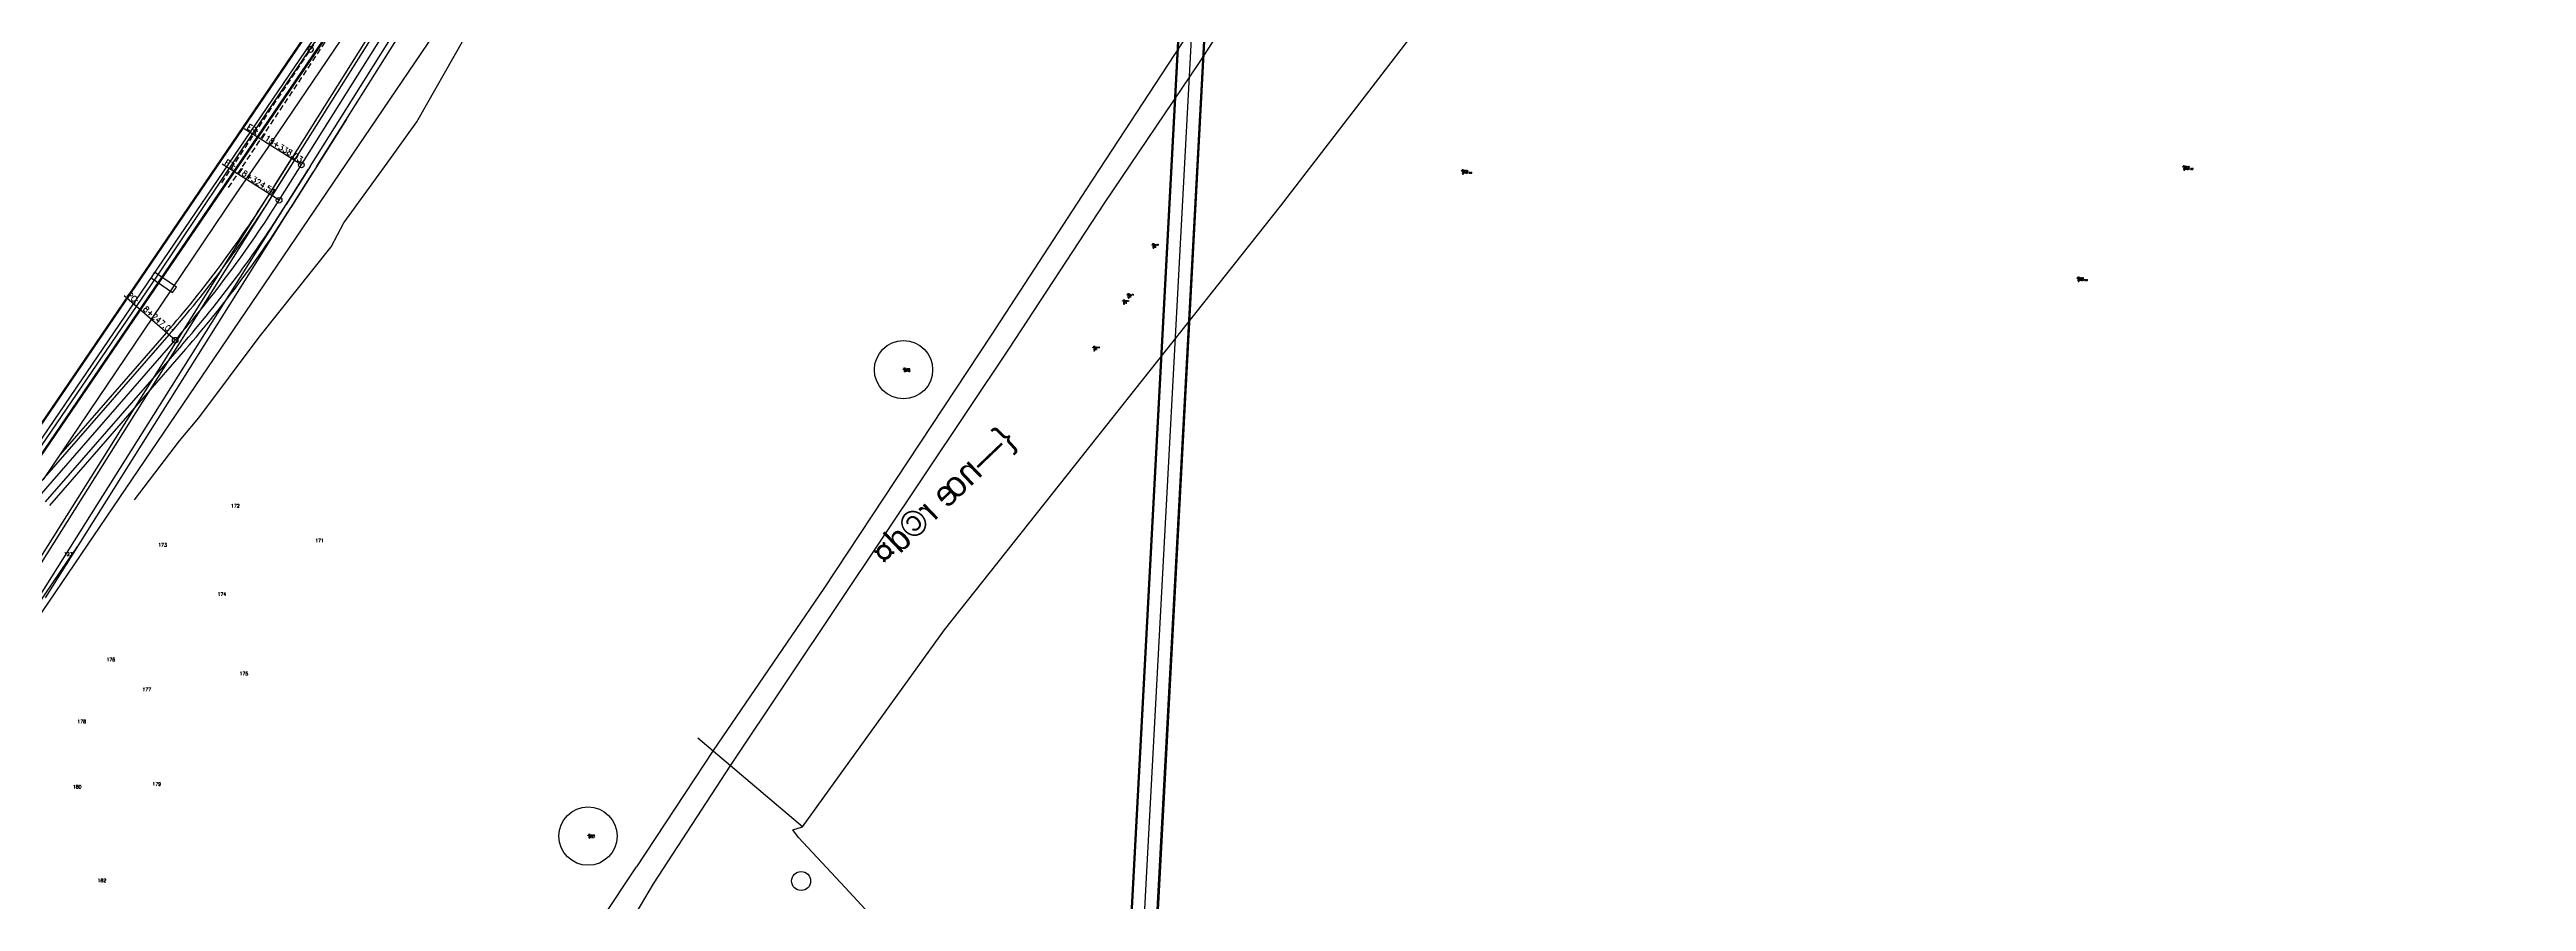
# Model space of a CAD drawing. Header units: metres. Extents: x 324293 to 653279, y 3585589 to 7191434.
# Drawn here: x 333796 to 334896, y 3599518 to 3599896 of the extents above; entities that cross this region are included whole.
import ezdxf
from ezdxf.enums import TextEntityAlignment as Align

# ---------------------------------------------------------------- set-up
doc = ezdxf.new("R2010")
doc.units = ezdxf.units.M
doc.linetypes.add('DASHED', pattern=[0.75, 0.5, -0.25])
for name, color, linetype in [('asfalt', 16, 'Continuous'), ('C-ROAD-CNTR-N', 92, 'Continuous'), ('C-ROAD-STAN', 11, 'Continuous'), ('fibr', 20, 'Continuous'), ('FIBRNORI', 50, 'Continuous'), ('ghanat', 5, 'Continuous'), ('istgah', 6, 'Continuous'), ('jade khaki', 251, 'Continuous'), ('pol', 7, 'Continuous'), ('qanat', 5, 'Continuous'), ('SU41-CO', 7, 'Continuous'), ('SU41-No', 5, 'Continuous'), ('tarh', 6, 'Continuous'), ('V-NODE', 1, 'Continuous'), ('V-NODE-TEXT', 11, 'Continuous')]:
    doc.layers.add(name, color=color, linetype=linetype)
doc.layers.add('text', color=7, linetype='Continuous', lineweight=9)
doc.styles.add('ND', font='nd.shx', dxfattribs={"height": 1})
doc.styles.get("Standard").update_dxf_attribs({"font": 'simplex.shx'})

# ---------------------------------------------------------------- blocks, each defined once
blk = doc.blocks.new('*U245')
at = {"color": 0, "linetype": 'ByBlock', "lineweight": -2, "transparency": 16777216}
for p, q in [((-0.7, -0.7), (0.7, 0.7)), ((-0.7, 0.7), (0.7, -0.7))]:
    blk.add_line(p, q, dxfattribs=at)
blk.add_circle((0, 0), 0.5, dxfattribs=at)
blk = doc.blocks.new('AeccTickTriangle')
at = {"color": 0, "linetype": 'ByBlock', "lineweight": -2}
blk.add_lwpolyline([(0, 1), (-1, 0), (1, 0)], close=True, dxfattribs=at)
at = {"color": 0, "linetype": 'ByBlock', "lineweight": -2, "const_width": 0.0625}
blk.add_lwpolyline([(0, 0, 1), (0, 0, 1)], format="xyb", close=True, dxfattribs=at)
blk = doc.blocks.new('AeccTickCircle')
blk.add_circle((0, 0), 1)

msp = doc.modelspace()

# ---------------------------------------------------------------- linework, layer by layer
at = {"flags": 128}
for points, elevation in [([(332286.163, 3597522.752), (332685.755, 3598108.239), (332891.84, 3598410.306), (333228.009, 3598902.851), (333492.403, 3599291.146), (333738.537, 3599651.383), (333983.771, 3600011.471), (334005.054, 3600043.209), (334022.549, 3600069.892)], 1443.551), ([(332286.41515, 3597522.57362), (332686.01008, 3598108.06491), (332892.09511, 3598410.13195), (333228.26417, 3598902.67705), (333492.65813, 3599290.97198), (333738.79212, 3599651.20897), (333984.02687, 3600011.29808), (334005.31138, 3600043.03833), (334022.80726, 3600069.72267)], 1443.551), ([(332289.39528, 3597520.46528), (332689.02486, 3598106.00734), (332895.11023, 3598408.07489), (333231.28005, 3598900.62109), (333495.67349, 3599288.91526), (333741.80739, 3599649.15212), (333987.05107, 3600009.25433), (334008.35341, 3600041.02117), (334025.85966, 3600067.72133)], 1443.551), ([(332292.37541, 3597518.35695), (332692.03964, 3598103.94977), (332898.12536, 3598406.01782), (333234.29593, 3598898.56513), (333498.68885, 3599286.85854), (333744.82266, 3599647.09526), (333990.07527, 3600007.21058), (334011.39544, 3600039.00401), (334028.91206, 3600065.71999)], 1443.551), ([(334011.573, 3600038.958), (333990.135, 3600006.419), (333745.028, 3599646.955), (333499.148, 3599286.612), (333234.604, 3598898.475), (332897.397, 3598404.8), (332691.98, 3598103.747), (332292.377, 3597518.188)], 1323.516), ([(334011.573, 3600038.958), (333990.135, 3600006.419), (333745.028, 3599646.955), (333499.148, 3599286.612), (333234.604, 3598898.475), (332897.397, 3598404.8), (332691.98, 3598103.747), (332292.377, 3597518.188)], 1323.516)]:
    msp.add_lwpolyline(points, dxfattribs=dict(at, elevation=elevation))
at = {"color": 6}
for points in [[(333784.25903, 3599658.48713), (333903.2112, 3599847.41498)], [(333793.82151, 3599652.46642), (333912.77369, 3599841.39428)]]:
    msp.add_lwpolyline(points, dxfattribs=at)
for points in [[(333785.52839, 3599657.68792), (333904.48056, 3599846.61578)], [(333785.52839, 3599657.68792), (333904.48056, 3599846.61578)], [(333791.70592, 3599653.79844), (333910.65809, 3599842.72629)]]:
    msp.add_lwpolyline(points)
at = {"layer": 'asfalt', "flags": 128}
for points, elevation in [([(333792.9657, 3599705.025), (333849.8979, 3599789.217), (333878.6587, 3599831.837), (333894.3916, 3599854.708), (333977.4908, 3599977.55), (333996.5692, 3600006.175), (333996.70249, 3600006.3865)], 1329.05423), ([(333785.7645, 3599710.579), (333843.172, 3599794.85), (333871.7787, 3599837.452), (333886.63133, 3599859.571), (333964.1859, 3599973.927)], 1329.06273)]:
    msp.add_lwpolyline(points, dxfattribs=dict(at, elevation=elevation))
at = {"layer": 'C-ROAD-CNTR-N', "color": 92, "linetype": 'Continuous', "lineweight": -3, "flags": 128}
for points in [[(333585.7556, 3599401.30021), (333754.1347, 3599649.59134, -0.03025909), (333791.03383, 3599697.48921), (333851.48515, 3599766.84452, 0.0387691077), (333897.68459, 3599828.97144), (334765.70904, 3601207.62638)], [(334308.78041, 3600011.28371), (334282.03705, 3599511.4732, 0.1966475638), (334406.48484, 3599153.8554), (334564.33725, 3598975.04418)]]:
    msp.add_lwpolyline(points, format="xyb", dxfattribs=at)
at = {"layer": 'C-ROAD-STAN', "color": 11, "linetype": 'Continuous', "lineweight": -3}
for p, q in [((333907.56932, 3599844.67103), (333882.18219, 3599860.6552)), ((333897.68459, 3599828.97144), (333872.29746, 3599844.9556)), ((333851.48515, 3599766.84452), (333828.86998, 3599786.5563))]:
    msp.add_line(p, q, dxfattribs=at)
for centre in [(333912.36389, 3599845.43556), (333897.68459, 3599828.97144), (333851.48515, 3599766.84452)]:
    msp.add_circle(centre, 0.05, dxfattribs=at)
at = {"layer": 'fibr', "flags": 128}
for points, elevation in [([(334130.2407, 3599550.796), (334193.3115, 3599638.244), (334342.5462, 3599826.399), (334482.1359, 3600007.51), (334620.1514, 3600183.524), (334729.5074, 3600288.476)], 1248.25613), ([(333991.2272, 3599939.493), (333854.8766, 3599738.416), (333712.8467, 3599529.437)], 1322.95593), ([(335455.2806, 3598105.157), (335447.2175, 3598113.42), (335308.4895, 3598262.842), (335305.6133, 3598266.26), (334597.8375, 3599031.529), (334430.6475, 3599218.987), (334258.8877, 3599405.01), (334149.183, 3599523.78), (334128.3767, 3599545.977), (334125.981, 3599549.42), (334130.2407, 3599550.796), (334083.703, 3599590.169)], 1248.25613)]:
    msp.add_lwpolyline(points, dxfattribs=dict(at, elevation=elevation))
at = {"layer": 'FIBRNORI', "elevation": 1461.865}
msp.add_lwpolyline([(333758.01048, 3599601.51359), (333803.94657, 3599669.10508), (333808.96781, 3599676.36402)], dxfattribs=at)
at = {"layer": 'ghanat'}
msp.add_circle((334129.605, 3599526.695, 1317.97653), 4.21833, dxfattribs=at)
at = {"layer": 'istgah'}
for centre in [(334175.0991, 3599753.718, 1316.56203), (334034.9266, 3599546.619, 1320.56393)]:
    msp.add_circle(centre, 12.94564, dxfattribs=at)
at = {"layer": 'jade khaki', "flags": 128}
for points, elevation in [([(334264.4455, 3599827.621), (334306.5408, 3599890.085), (334361.5175, 3599974.877), (334409.3314, 3600045.602), (334423.5887, 3600064.114), (334446.7888, 3600090.759), (334490.0223, 3600136.574), (334519.3207, 3600162.209), (334573.3631, 3600202.66), (334683.8055, 3600265.442), (334730.5537, 3600301.411)], 1313.92163), ([(334511.4214, 3600172.369), (334480.7126, 3600142.042), (334439.8249, 3600101.568), (334414.0544, 3600069.887), (334401.6224, 3600053.313), (334352.9987, 3599980.289), (334298.3071, 3599897.934), (334256.3487, 3599834.097), (334214.0215, 3599769.015), (334139.6246, 3599656.532), (334090.5187, 3599584.636), (334056.4348, 3599533.048)], 1308.48143), ([(334040.909, 3599486.348), (334063.9683, 3599525.496), (334098.4299, 3599578.109), (334146.9389, 3599650.821), (334221.8994, 3599762.809), (334264.4455, 3599827.621)], 1319.32173), ([(333960.7988, 3599387.426), (333977.1731, 3599413.781), (334056.4348, 3599533.048)], 1319.75753)]:
    msp.add_lwpolyline(points, dxfattribs=dict(at, elevation=elevation))
at = {"layer": 'pol', "elevation": 1328.00483, "flags": 128}
msp.add_lwpolyline([(333852.0292, 3599790.43), (333842.3557, 3599796.98), (333840.7942, 3599794.546), (333850.2986, 3599787.99), (333852.0292, 3599790.43)], dxfattribs=at)
at = {"layer": 'qanat', "elevation": 1326.30483, "flags": 128}
msp.add_lwpolyline([(333833.3906, 3599695.988), (333853.3499, 3599722.125), (333862.0239, 3599732.418), (333888.7553, 3599768.162), (333920.8623, 3599808.339), (333926.3727, 3599819.001), (333945.7251, 3599845.393), (333958.8945, 3599863.869), (333979.6834, 3599900.442), (334001.656, 3599936.838)], dxfattribs=at)
at = {"layer": 'tarh'}
for p, q in [((333893.32647, 3599831.71538, -12.91667), (334532.05374, 3600846.1851, -12.91667)), ((334315.31804, 3600021.17113), (334288.02848, 3599511.15261)), ((334301.87417, 3599994.50734), (334276.04562, 3599511.79378)), ((333914.47949, 3599844.10355), (334003.25323, 3599985.09999)), ((333927.60096, 3599864.94395, -12.91667), (333902.88895, 3599825.69468, -12.91667)), ((333847.60288, 3599770.22837, -12.91667), (333800.56279, 3599716.25967, -12.91667)), ((333856.12126, 3599762.8036, -12.91667), (333795.66994, 3599693.4483, -12.91667))]:
    msp.add_line(p, q, dxfattribs=at)
at = {"layer": 'tarh', "color": 0}
for p, q in [((333894.59582, 3599830.91618, -12.91667), (334533.3231, 3600845.38589, -12.91667)), ((333911.46581, 3599844.00917, -12.91667), (334107.68471, 3600155.65725)), ((334314.81875, 3600021.19785), (334287.5292, 3599511.17933)), ((334302.37346, 3599994.48063), (334276.54491, 3599511.76706)), ((333911.46581, 3599844.00917, -12.91667), (333900.77336, 3599827.02669, -12.91667)), ((333848.73364, 3599769.24278, -12.91667), (333788.28232, 3599699.88748, -12.91667)), ((333854.23666, 3599764.44625, -12.91667), (333793.78534, 3599695.09095, -12.91667))]:
    msp.add_line(p, q, dxfattribs=at)
at = {"layer": 'tarh', "color": 0, "linetype": 'DASHED', "ltscale": 5}
for p, q in [((333875.2187, 3599834.6445, -12.91667), (334033.77633, 3600072.68548, -12.91667)), ((333872.18091, 3599836.66795), (333988.50349, 3600011.30187))]:
    msp.add_line(p, q, dxfattribs=at)
at = {"layer": 'tarh', "ltscale": 5}
for radius in [494.85, 506.15]:
    msp.add_arc((333474.56574, 3600095.37421, -12.91667), radius, 318.924011, 327.80478837, dxfattribs=at)
at = {"layer": 'tarh', "color": 0}
for radius in [496.35, 503.65]:
    msp.add_arc((333474.56574, 3600095.37421, -12.91667), radius, 318.924011, 327.80478837, dxfattribs=at)

# ---------------------------------------------------------------- block references
at = {"layer": 'C-ROAD-STAN', "color": 11, "linetype": 'Continuous', "lineweight": -3, "extrusion": (-1.01689e-16, 6.82422e-17, -1), "xscale": 1.25, "yscale": 1.25, "zscale": 1.25, "rotation": 303.8651128676889}
msp.add_blockref('AeccTickCircle', (-333911.68597, 3599895.97649), dxfattribs=at)
at = {"layer": 'C-ROAD-STAN', "color": 11, "linetype": 'Continuous', "lineweight": -3, "xscale": 1.25, "yscale": 1.25, "zscale": 1.25}
for p, rotation in [((333907.56932, 3599844.67103), 57.80478836255439), ((333897.68459, 3599828.97144), 57.80478836269609), ((333851.48515, 3599766.84452), 48.92401098821902)]:
    msp.add_blockref('AeccTickCircle', p, dxfattribs=dict(at, rotation=rotation))
at = {"layer": 'C-ROAD-STAN', "color": 11, "linetype": 'Continuous', "lineweight": -3, "xscale": 0.02999999999999999, "yscale": 0.02999999999999999, "zscale": 0.02999999999999999}
msp.add_blockref('AeccTickTriangle', (333876.9971, 3599796.11417), dxfattribs=at)
at = {"layer": 'V-NODE', "xscale": 0.2, "yscale": 0.2, "zscale": 0.2}
for p in [(334423.096, 3599842.067, 1305.638), (334743.566, 3599843.816, 1293.918), (334285.575, 3599809.175, 1312.642), (334696.603, 3599794.388, 1298.908), (334272.497, 3599784.288, 1312.935), (334274.506, 3599786.98, 1312.712), (334259.321, 3599763.627, 1313.437), (334175.04436, 3599753.98662, 1316.65488), (334034.96021, 3599547.00374, 1320.66684)]:
    msp.add_blockref('*U245', p, dxfattribs=at)

# ---------------------------------------------------------------- texts
at = {"layer": 'C-ROAD-STAN', "color": 11, "linetype": 'Continuous', "lineweight": -3, "char_height": 2.54, "attachment_point": 7}
for s, insert, rotation in [('EP: 118+338.03', (333883.05789, 3599860.85423), 327.80478836), ('PT: 18+324.51', (333873.17315, 3599845.15463), 327.80478836), ('PC: 18+247.01', (333829.76591, 3599786.61775), 318.92401099)]:
    msp.add_mtext(s, dxfattribs=dict(at, insert=insert, rotation=rotation))
at = {"layer": 'SU41-CO'}
for rotation, p in [(358.89863244, (333803.02902, 3599672.29051, 1461.865)), (358.88573781, (333803.94657, 3599669.10508, 1461.865))]:
    msp.add_text('F', height=1.5, rotation=rotation, dxfattribs=at).set_placement(p, align=Align.TOP_CENTER)
at = {"layer": 'SU41-No'}
for s, p in [('172', (333878.20086, 3599692.10446, 1461.865)), ('123', (333803.97574, 3599670.6048, 1461.865)), ('173', (333845.88254, 3599674.76365, 1461.865)), ('171', (333915.62177, 3599676.71985, 1461.865)), ('174', (333872.2348, 3599652.92307, 1461.865)), ('176', (333822.88389, 3599623.89027, 1461.865)), ('175', (333881.99515, 3599617.62059, 1461.865)), ('177', (333838.83552, 3599610.55155, 1461.865)), ('178', (333809.92888, 3599596.34999, 1461.865)), ('179', (333843.24884, 3599568.56379, 1461.865)), ('180', (333807.92028, 3599567.33556, 1461.865)), ('182', (333818.95292, 3599525.76216, 1461.865))]:
    msp.add_text(s, height=1.5, rotation=358.88573781, dxfattribs=at).set_placement(p, align=Align.BOTTOM_CENTER)
at = {"layer": 'text', "style": 'ND', "text_generation_flag": 2}
msp.add_text('{—nœ r©d¤', height=11.3715, rotation=43.7181087, dxfattribs=at).set_placement((334225.47371, 3599721.46864, 1461.865))
at = {"layer": 'V-NODE-TEXT'}
for s, insert, char_height, attachment_point in [('896', (334423.23742, 3599842.317, 1305.638), 0.3, 7), ('1305.64', (334423.23742, 3599842.067, 1305.638), 0.5, 4), ('gharze', (334423.23742, 3599841.817, 1305.638), 1, 1), ('894', (334743.70742, 3599844.066, 1293.918), 0.3, 7), ('1293.92', (334743.70742, 3599843.816, 1293.918), 0.5, 4), ('gharze', (334743.70742, 3599843.566, 1293.918), 1, 1), ('898', (334285.71642, 3599809.425, 1312.642), 0.3, 7), ('1312.64', (334285.71642, 3599809.175, 1312.642), 0.5, 4), ('gh', (334285.71642, 3599808.925, 1312.642), 1, 1), ('893', (334696.74442, 3599794.638, 1298.908), 0.3, 7), ('1298.91', (334696.74442, 3599794.388, 1298.908), 0.5, 4), ('gharze', (334696.74442, 3599794.138, 1298.908), 1, 1), ('900', (334272.63842, 3599784.538, 1312.935), 0.3, 7), ('1312.94', (334272.63842, 3599784.288, 1312.935), 0.5, 4), ('gh', (334272.63842, 3599784.038, 1312.935), 1, 1), ('899', (334274.64742, 3599787.23, 1312.712), 0.3, 7), ('1312.71', (334274.64742, 3599786.98, 1312.712), 0.5, 4), ('gh', (334274.64742, 3599786.73, 1312.712), 1, 1), ('897', (334259.46242, 3599763.877, 1313.437), 0.3, 7), ('1313.44', (334259.46242, 3599763.627, 1313.437), 0.5, 4), ('gh', (334259.46242, 3599763.377, 1313.437), 1, 1), ('103', (334175.18578, 3599754.23662, 1316.65488), 0.3, 7), ('1316.65', (334175.18578, 3599753.98662, 1316.65488), 0.5, 4), ('bm6', (334175.18578, 3599753.73662, 1316.65488), 1, 1), ('102', (334035.10163, 3599547.25374, 1320.66684), 0.3, 7), ('1320.67', (334035.10163, 3599547.00374, 1320.66684), 0.5, 4), ('bm7', (334035.10163, 3599546.75374, 1320.66684), 1, 1)]:
    msp.add_mtext(s, dxfattribs=dict(at, insert=insert, char_height=char_height, attachment_point=attachment_point))

doc.saveas('drawing.dxf')
